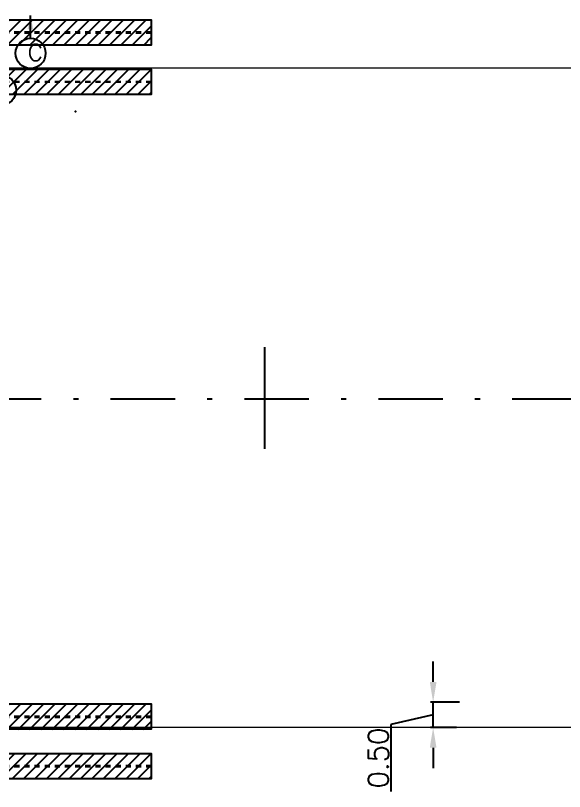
# Model space of a CAD drawing. Header units: metres. Extents: x 1080427 to 1081241, y 976768 to 977191.
# Drawn here: x 1080678.9 to 1080689.72, y 976940.44 to 976955.74 of the extents above; entities that cross this region are included whole.
import ezdxf

# ---------------------------------------------------------------- set-up
doc = ezdxf.new("R2010")
doc.units = ezdxf.units.M
doc.header["$LTSCALE"] = 25.4
doc.linetypes.add('DASHDOT', pattern=[1, 0.5, -0.25, 0, -0.25])
doc.linetypes.add('HIDDEN', pattern=[0.375, 0.25, -0.125])
doc.layers.add('BORDEPUENTE', color=4, linetype='Continuous', lineweight=15)
doc.layers.add('COTA', color=1, linetype='Continuous', lineweight=30)
for name, color, linetype in [('CIRCULOCONTRAP', 130, 'Continuous'), ('dgeo_s3e1_nuevSTALBL', 7, 'Continuous'), ('EJE PUENTE', 41, 'DASHDOT'), ('PERFIL MET', 37, 'Continuous'), ('R175COTR', 7, 'Continuous')]:
    doc.layers.add(name, color=color, linetype=linetype)
doc.styles.add('romans', font='romans.shx')
doc.dimstyles.new('Copy 200', dxfattribs={"dimtxt": 0.4, "dimasz": 0.4, "dimexe": 0.05, "dimexo": 0.05, "dimgap": 0.05, "dimtad": 1, "dimzin": 0, "dimdsep": 46, "dimtxsty": 'romans', "dimcen": 0, "dimclrd": 1, "dimclre": 1, "dimclrt": 3, "dimaunit": 1, "dimadec": 3, "dimazin": 0, "dimtfac": 1, "dimtix": 1, "dimtofl": 0, "dimtmove": 1, "dimatfit": 3, "dimfxl": 1, "dimtolj": 1, "dimtzin": 0, "dimarcsym": 0})

# ---------------------------------------------------------------- blocks, each defined once
blk = doc.blocks.new('sta_tic')
blk.add_line((0, -0.04165), (0, 0.04165))
blk = doc.blocks.new('*D45')
at = {"layer": 'COTA', "color": 1, "lineweight": -2, "transparency": 16777216}
for p, q in [((1080687.133, 976942.598), (1080687.133, 976942.998)), ((1080687.653, 976942.198), (1080687.083, 976942.198)), ((1080687.133, 976941.699), (1080687.133, 976942.198)), ((1080687.133, 976941.949), (1080686.301, 976941.755)), ((1080686.301, 976941.755), (1080686.301, 976940.436)), ((1080687.591, 976941.699), (1080687.083, 976941.699)), ((1080687.133, 976941.299), (1080687.133, 976940.899))]:
    blk.add_line(p, q, dxfattribs=at)
at = {"layer": 'COTA', "color": 1, "transparency": 16777216}
for points in [[(1080687.067, 976942.598), (1080687.2, 976942.598), (1080687.133, 976942.198)], [(1080687.067, 976941.299), (1080687.2, 976941.299), (1080687.133, 976941.699)]]:
    blk.add_solid(points, dxfattribs=at)
at = {"layer": 'Defpoints', "color": 0, "transparency": 16777216}
for p in [(1080687.133, 976942.198), (1080687.703, 976942.198), (1080687.641, 976941.699)]:
    blk.add_point(p, dxfattribs=at)
at = {"layer": 'COTA', "color": 3, "transparency": 16777216, "insert": (1080686.051, 976941.096), "char_height": 0.4, "attachment_point": 5, "rotation": 90, "style": 'romans'}
blk.add_mtext('\\A1;0.50', dxfattribs=at)

msp = doc.modelspace()

# ---------------------------------------------------------------- hatches: boundary and pattern name
at = {"layer": 'PERFIL MET', "linetype": 'HIDDEN', "ltscale": 0.005}
h = msp.add_hatch(dxfattribs=at)
h.set_pattern_fill('ANSI31', color=256, scale=0.05)
h.set_pattern_definition([(45, (0, 1.30617), (-0.112253201513, 0.112253201513), [])])
h.paths.add_polyline_path([(1080661.073263, 976955.660512), (1080681.573263, 976955.660512), (1080681.573263, 976955.160512), (1080661.073263, 976955.160512)])
h = msp.add_hatch(dxfattribs=at)
h.set_pattern_fill('ANSI31', color=256, scale=0.05)
h.set_pattern_definition([(45, (0, 0), (-0.112253201513, 0.112253201513), [])])
h.paths.add_polyline_path([(1080661.073263, 976954.6855), (1080681.573263, 976954.6855), (1080681.573263, 976954.1855), (1080661.073263, 976954.1855)])
h = msp.add_hatch(dxfattribs=at)
h.set_pattern_fill('ANSI31', color=256, scale=0.05)
h.set_pattern_definition([(45, (0, -12.18698), (-0.112253201513, 0.112253201513), [])])
h.paths.add_polyline_path([(1080661.073263, 976942.166648), (1080681.573263, 976942.158525), (1080681.573263, 976941.658525), (1080661.073263, 976941.666648)])
h = msp.add_hatch(dxfattribs=at)
h.set_pattern_fill('ANSI31', color=256, scale=0.05)
h.set_pattern_definition([(45, (0, -13.49316), (-0.112253201513, 0.112253201513), [])])
h.paths.add_polyline_path([(1080661.073263, 976941.187575), (1080681.573263, 976941.187575), (1080681.573263, 976940.687575), (1080661.073263, 976940.687575)])

# ---------------------------------------------------------------- linework, layer by layer
at = {"layer": 'BORDEPUENTE'}
for points in [[(1081102.2976, 976954.698372, -0.000046851), (1081098.782513, 976954.698042), (1080677.573263, 976954.705628)], [(1080677.573263, 976941.705628), (1081098.782513, 976941.698042, 0.000038896), (1081101.703317, 976941.69827)]]:
    msp.add_lwpolyline(points, format="xyb", dxfattribs=at)
at = {"layer": 'CIRCULOCONTRAP'}
for centre in [(1080679.194695, 976954.998135), (1080678.614225, 976954.2706)]:
    msp.add_circle(centre, 0.296631, dxfattribs=at)
at = {"layer": 'EJE PUENTE', "ltscale": 0.1}
msp.add_lwpolyline([(1080643.813269, 976948.179964), (1081123.813502, 976948.179964)], dxfattribs=at)
at = {"layer": 'PERFIL MET'}
for points in [[(1080661.073263, 976955.660512), (1080681.573263, 976955.660512), (1080681.573263, 976955.160512), (1080661.073263, 976955.160512)], [(1080661.073263, 976954.6855), (1080681.573263, 976954.6855), (1080681.573263, 976954.1855), (1080661.073263, 976954.1855)], [(1080661.073263, 976942.162587), (1080681.573263, 976942.162587), (1080681.573263, 976941.662587), (1080661.073263, 976941.662587)], [(1080661.073263, 976941.187575), (1080681.573263, 976941.187575), (1080681.573263, 976940.687575), (1080661.073263, 976940.687575)]]:
    msp.add_lwpolyline(points, close=True, dxfattribs=at)
at = {"layer": 'PERFIL MET', "linetype": 'HIDDEN', "ltscale": 0.005}
for points in [[(1080661.073263, 976955.420037), (1080681.573263, 976955.420037)], [(1080661.073263, 976955.400987), (1080681.573263, 976955.400987)], [(1080661.073263, 976954.445025), (1080681.573263, 976954.445025)], [(1080661.073263, 976954.425975), (1080681.573263, 976954.4355)], [(1080661.073263, 976941.922112), (1080681.573263, 976941.922112)], [(1080661.073263, 976941.903062), (1080681.573263, 976941.903062)], [(1080661.073263, 976940.9471), (1080681.573263, 976940.9471)], [(1080661.073263, 976940.92805), (1080681.573263, 976940.92805)]]:
    msp.add_lwpolyline(points, dxfattribs=at)
at = {"layer": 'R175COTR'}
msp.add_line((1080679.195375, 976955.292384), (1080679.195375, 976955.743436), dxfattribs=at)
msp.add_point((1080680.07899, 976953.848368), dxfattribs=at)
msp.add_solid([(1080679.135453, 976955.472581), (1080679.24521, 976955.472581), (1080679.195375, 976955.743436)], dxfattribs=at)

# ---------------------------------------------------------------- block references
at = {"layer": 'dgeo_s3e1_nuevSTALBL', "xscale": 24.00960384153662, "yscale": 24.00960384153662, "zscale": 24.00960384153662}
msp.add_blockref('sta_tic', (1080683.813263, 976948.198042), dxfattribs=at)

# ---------------------------------------------------------------- texts
at = {"layer": 'R175COTR', "insert": (1080679.139825, 976955.178271), "char_height": 0.33, "width": 0.41500103, "attachment_point": 1, "rotation": 359.9999637, "style": 'romans'}
msp.add_mtext('{\\C0;C}', dxfattribs=at)

# ---------------------------------------------------------------- dimensions: what is measured, and where the dimension line sits
at = {"layer": 'COTA'}
dim = msp.add_linear_dim(base=(1080687.133467, 976942.198042), p1=(1080687.640857, 976941.698998), p2=(1080687.703263, 976942.198042), angle=90, dimstyle='Copy 200', dxfattribs=at)
dim.commit()
dim.dimension.update_dxf_attribs({"geometry": '*D45', "text_midpoint": (1080686.301244, 976941.705471), "dimtype": 160})

doc.saveas('drawing.dxf')
